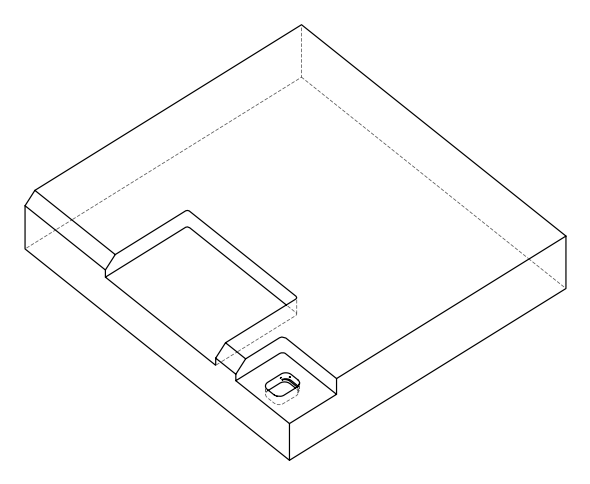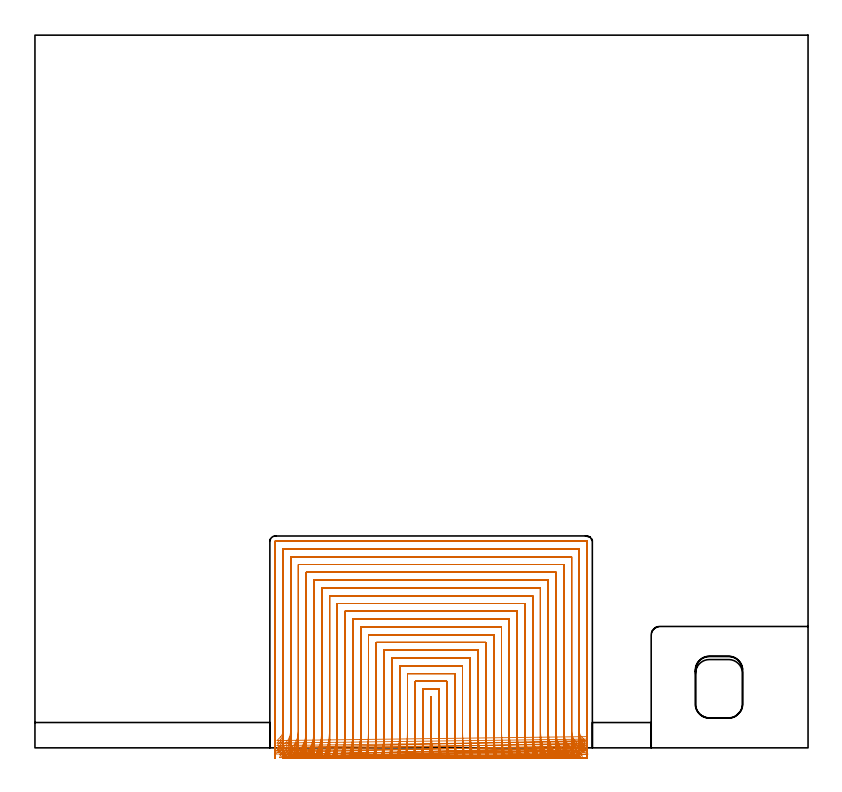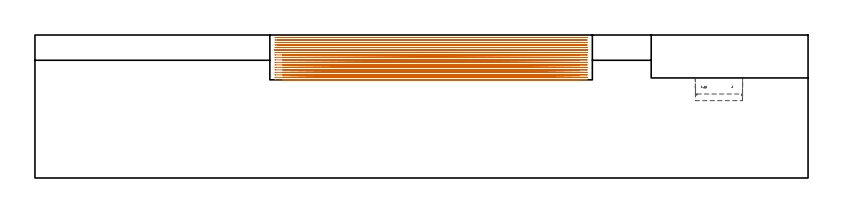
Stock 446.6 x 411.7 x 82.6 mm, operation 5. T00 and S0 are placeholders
(PLAN: 5 operations, 3 tool changes, 365.9 min)
(1 AREA_MILL | FG_CHAMFER_SURFACE | UGT0205_001 | 6.71 min | 15222 mm3)
(2 AREA_MILL_1 | FG_CHAMFER_SURFACE_1 | UGT0205_001 | 1.83 min | 5147 mm3)
(3 MILL_CORNER_NOTCH_RECTANGULAR | CORNER_NOTCH_RECTANGULAR | NXT0201_009 | Follow Part, ap 2, ae 75% | 35.04 min | 156632 mm3)
(4 MILL_RECTANGULAR_POCKET | POCKET_RECTANGULAR_STRAIGHT | UGT0201_010 | Follow Part, ap 4, ae 75% | 0.92 min | 11766 mm3)
(5 MILL_SLOT | SLOT_PARTIAL_RECTANGULAR | NXT0201_008 | Follow Part, ap 1.5, ae 75% | 321.44 min | 588919 mm3)
(TOOL UGT0205_001 | Chamfer Mill 20 x 3 x 45 deg. | D20 FL50 Z2)
(TOOL NXT0201_009 | ENDMILL 8mm [2P460-0800-NA 1630] | D8 FL26 Z6)
(TOOL UGT0201_010 | End Mill 16 mm | D16 FL22 Z2)
(TOOL NXT0201_008 | ENDMILL 6mm [2P460-0600-NA 1630] | D6 FL26 Z6)
(OP 5 MILL_SLOT)
G17 G21 G94 G90
T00 M6
G54
G17 G0 G90 X230.286 Y-5.971 S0 M3
G43 Z92.6 H1
Z81.161
G94 G1 X229.87 Y-3. F250.
G2 X229. Y9.485 R90. F500.
G1 Y29.4
X228.7
Y9.486
G2 X227.83 Y-3. R90.
G1 X227.414 Y-5.971 F250.
X234.855 Y-5.968
X234.416 Y-3.
G2 X233.5 Y9.485 R85.5 F500.
G1 Y33.9
X224.2
Y9.486
G2 X223.283 Y-3. R85.5
G1 X222.845 Y-5.968 F250.
X239.43 Y-5.964
X238.968 Y-3.
G2 X238. Y9.485 R81. F500.
G1 Y38.4
X219.7
Y9.486
G2 X218.732 Y-3. R81.
G1 X218.27 Y-5.964 F250.
X244.015 Y-5.96
X243.526 Y-3.
G2 X242.5 Y9.485 R76.5 F500.
G1 Y42.9
X215.2
Y9.486
G2 X214.174 Y-3. R76.5
G1 X213.685 Y-5.96 F250.
X248.611 Y-5.955
X248.091 Y-3.
G2 X247. Y9.485 R72. F500.
G1 Y47.4
X210.7
Y9.486
G2 X209.609 Y-3. R72.
G1 X209.089 Y-5.955 F250.
X253.22 Y-5.948
X252.665 Y-3.
G2 X251.5 Y9.485 R67.5 F500.
G1 Y51.9
X206.2
Y9.486
G2 X205.035 Y-3. R67.5
G1 X204.48 Y-5.948 F250.
X257.844 Y-5.941
X257.249 Y-3.
G2 X256. Y9.485 R63. F500.
G1 Y56.4
X201.7
Y9.486
G2 X200.45 Y-3. R63.
G1 X199.856 Y-5.94 F250.
X262.488 Y-5.931
X261.848 Y-3.
G2 X260.5 Y9.485 R58.5 F500.
G1 Y60.9
X197.2
Y9.486
G2 X195.852 Y-3. R58.5
G1 X195.212 Y-5.931 F250.
X267.157 Y-5.919
X266.463 Y-3.
G2 X265. Y9.485 R54. F500.
G1 Y65.4
X192.7
Y9.486
G2 X191.237 Y-3. R54.
G1 X190.543 Y-5.919 F250.
X271.857 Y-5.903
X271.1 Y-3.
G2 X269.5 Y9.485 R49.5 F500.
G1 Y69.9
X188.2
Y9.486
G2 X186.599 Y-3. R49.5
G1 X185.843 Y-5.903 F250.
X276.599 Y-5.882
X275.767 Y-3.
G2 X274. Y9.485 R45. F500.
G1 Y74.4
X183.7
Y9.486
G2 X181.933 Y-3. R45.
G1 X181.101 Y-5.882 F250.
X281.397 Y-5.854
X280.472 Y-3.
G2 X278.5 Y9.485 R40.5 F500.
G1 Y78.9
X179.2
Y9.486
G2 X177.227 Y-3. R40.5
G1 X176.303 Y-5.854 F250.
X286.275 Y-5.814
X285.234 Y-3.
G2 X283. Y9.485 R36. F500.
G1 Y83.4
X174.7
Y9.486
G2 X172.466 Y-3. R36.
G1 X171.425 Y-5.814 F250.
X291.269 Y-5.754
X290.08 Y-3.
G2 X287.5 Y9.485 R31.5 F500.
G1 Y87.9
X170.2
Y9.486
G2 X167.62 Y-3. R31.5
G1 X166.431 Y-5.754 F250.
X296.447 Y-5.66
X295.06 Y-3.
G2 X292. Y9.485 R27. F500.
G1 Y92.4
X165.7
Y9.486
G2 X162.64 Y-3. R27.
G1 X161.252 Y-5.66 F250.
X301.946 Y-5.496
X300.282 Y-3.
G2 X296.5 Y9.485 R22.5 F500.
G1 Y96.9
X161.2
Y9.486
G2 X157.418 Y-3. R22.5
G1 X155.753 Y-5.496 F250.
X308.114 Y-5.161
X306.034 Y-3.
G2 X301. Y9.485 R18. F500.
G1 Y101.4
X156.7
Y9.486
G2 X151.666 Y-3. R18.
G1 X149.585 Y-5.161 F250.
X315.962 Y-4.007
X313.248 Y-2.728
G2 X305.5 Y9.485 R13.5 F500.
G1 Y105.9
X152.2
Y9.486
G2 X144.451 Y-2.728 R13.5
G1 X141.737 Y-4.006 F250.
X317.687 Y0.089 F500.
X315. Y1.423 F250.
G2 X310. Y9.485 R9. F500.
G1 Y110.4
X147.7
Y9.486
G2 X142.7 Y1.423 R9.
G1 X140.012 Y0.09 F250.
X317.871 Y4.196 F500.
X315.777 Y6.344 F250.
G2 X314.5 Y9.485 R4.5 F500.
G1 Y114.9
X143.2
Y9.486
G2 X141.929 Y6.352 R4.5
G1 X139.84 Y4.199 F250.
X319. Y6.485 F500.
Y9.485 F250.
Y119.2 F500.
G3 X318.8 Y119.4 R0.2
G1 X138.9
G3 X138.7 Y119.2 R0.2
G1 Y9.486
Y6.486 F250.
G0 Z92.6
X230.048 Y-5.977
Z79.722
G1 X229.68 Y-3.
G2 X229. Y8.045 R90. F500.
G1 Y29.4
X228.7
Y8.046
G2 X228.02 Y-3. R90.
G1 X227.651 Y-5.977 F250.
X234.604 Y-5.975
X234.216 Y-3.
G2 X233.5 Y8.045 R85.5 F500.
G1 Y33.9
X224.2
Y8.046
G2 X223.483 Y-3. R85.5
G1 X223.096 Y-5.975 F250.
X239.166 Y-5.972
X238.757 Y-3.
G2 X238. Y8.045 R81. F500.
G1 Y38.4
X219.7
Y8.046
G2 X218.943 Y-3. R81.
G1 X218.534 Y-5.972 F250.
X243.735 Y-5.969
X243.301 Y-3.
G2 X242.5 Y8.045 R76.5 F500.
G1 Y42.9
X215.2
Y8.046
G2 X214.398 Y-3. R76.5
G1 X213.965 Y-5.969 F250.
X248.312 Y-5.964
X247.852 Y-3.
G2 X247. Y8.045 R72. F500.
G1 Y47.4
X210.7
Y8.046
G2 X209.848 Y-3. R72.
G1 X209.387 Y-5.964 F250.
X252.901 Y-5.96
X252.41 Y-3.
G2 X251.5 Y8.045 R67.5 F500.
G1 Y51.9
X206.2
Y8.046
G2 X205.29 Y-3. R67.5
G1 X204.799 Y-5.96 F250.
X257.502 Y-5.954
X256.976 Y-3.
G2 X256. Y8.045 R63. F500.
G1 Y56.4
X201.7
Y8.046
G2 X200.724 Y-3. R63.
G1 X200.198 Y-5.954 F250.
X262.118 Y-5.946
X261.552 Y-3.
G2 X260.5 Y8.045 R58.5 F500.
G1 Y60.9
X197.2
Y8.046
G2 X196.148 Y-3. R58.5
G1 X195.581 Y-5.946 F250.
X266.755 Y-5.937
X266.142 Y-3.
G2 X265. Y8.045 R54. F500.
G1 Y65.4
X192.7
Y8.046
G2 X191.558 Y-3. R54.
G1 X190.944 Y-5.937 F250.
X271.417 Y-5.924
X270.748 Y-3.
G2 X269.5 Y8.045 R49.5 F500.
G1 Y69.9
X188.2
Y8.046
G2 X186.952 Y-3. R49.5
G1 X186.282 Y-5.924 F250.
X276.113 Y-5.908
X275.376 Y-3.
G2 X274. Y8.045 R45. F500.
G1 Y74.4
X183.7
Y8.046
G2 X182.323 Y-3. R45.
G1 X181.587 Y-5.908 F250.
X280.853 Y-5.886
X280.035 Y-3.
G2 X278.5 Y8.045 R40.5 F500.
G1 Y78.9
X179.2
Y8.046
G2 X177.665 Y-3. R40.5
G1 X176.846 Y-5.886 F250.
X285.656 Y-5.855
X284.736 Y-3.
G2 X283. Y8.045 R36. F500.
G1 Y83.4
X174.7
Y8.046
G2 X172.963 Y-3. R36.
G1 X172.043 Y-5.855 F250.
X290.552 Y-5.81
X289.5 Y-3.
G2 X287.5 Y8.045 R31.5 F500.
G1 Y87.9
X170.2
Y8.046
G2 X168.2 Y-3. R31.5
G1 X167.148 Y-5.81 F250.
X295.59 Y-5.738
X294.362 Y-3.
G2 X292. Y8.045 R27. F500.
G1 Y92.4
X165.7
Y8.046
G2 X163.337 Y-3. R27.
G1 X162.11 Y-5.737 F250.
X300.87 Y-5.614
X299.397 Y-3.
G2 X296.5 Y8.045 R22.5 F500.
G1 Y96.9
X161.2
Y8.046
G2 X158.302 Y-3. R22.5
G1 X156.829 Y-5.614 F250.
X306.628 Y-5.369
X304.787 Y-3.
G2 X301. Y8.045 R18. F500.
G1 Y101.4
X156.7
Y8.046
G2 X152.912 Y-3. R18.
G1 X151.071 Y-5.369 F250.
X313.691 Y-4.725
X311.237 Y-3.
G2 X305.5 Y8.045 R13.5 F500.
G1 Y105.9
X152.2
Y8.046
G2 X146.461 Y-3. R13.5
G1 X144.006 Y-4.725 F250.
X317.687 Y-1.351 F500.
X315. Y-0.018 F250.
G2 X310. Y8.045 R9. F500.
G1 Y110.4
X147.7
Y8.046
G2 X142.7 Y-0.016 R9.
G1 X140.012 Y-1.35 F250.
X317.871 Y2.756 F500.
X315.777 Y4.904 F250.
G2 X314.5 Y8.045 R4.5 F500.
G1 Y114.9
X143.2
Y8.046
G2 X141.929 Y4.912 R4.5
G1 X139.84 Y2.759 F250.
X319. Y5.045 F500.
Y8.045 F250.
Y119.2 F500.
G3 X318.8 Y119.4 R0.2
G1 X138.9
G3 X138.7 Y119.2 R0.2
G1 Y8.046
Y5.046 F250.
G0 Z92.6
X229.834 Y-5.983
Z78.283
G1 X229.514 Y-3.
G2 X229. Y6.607 R90. F500.
G1 Y29.4
X228.7
Y6.606
G2 X228.186 Y-3. R90.
G1 X227.866 Y-5.983 F250.
X234.379 Y-5.981
X234.041 Y-3.
G2 X233.5 Y6.607 R85.5 F500.
G1 Y33.9
X224.2
Y6.606
G2 X223.659 Y-3. R85.5
G1 X223.322 Y-5.981 F250.
X238.928 Y-5.979
X238.572 Y-3.
G2 X238. Y6.607 R81. F500.
G1 Y38.4
X219.7
Y6.606
G2 X219.128 Y-3. R81.
G1 X218.773 Y-5.979 F250.
X243.482 Y-5.976
X243.106 Y-3.
G2 X242.5 Y6.607 R76.5 F500.
G1 Y42.9
X215.2
Y6.606
G2 X214.594 Y-3. R76.5
G1 X214.218 Y-5.976 F250.
X248.044 Y-5.973
X247.644 Y-3.
G2 X247. Y6.607 R72. F500.
G1 Y47.4
X210.7
Y6.606
G2 X210.056 Y-3. R72.
G1 X209.656 Y-5.973 F250.
X252.614 Y-5.969
X252.187 Y-3.
G2 X251.5 Y6.607 R67.5 F500.
G1 Y51.9
X206.2
Y6.606
G2 X205.513 Y-3. R67.5
G1 X205.086 Y-5.969 F250.
X257.194 Y-5.965
X256.737 Y-3.
G2 X256. Y6.607 R63. F500.
G1 Y56.4
X201.7
Y6.606
G2 X200.963 Y-3. R63.
G1 X200.506 Y-5.965 F250.
X261.787 Y-5.959
X261.294 Y-3.
G2 X260.5 Y6.607 R58.5 F500.
G1 Y60.9
X197.2
Y6.606
G2 X196.406 Y-3. R58.5
G1 X195.913 Y-5.959 F250.
X266.395 Y-5.952
X265.861 Y-3.
G2 X265. Y6.607 R54. F500.
G1 Y65.4
X192.7
Y6.606
G2 X191.839 Y-3. R54.
G1 X191.305 Y-5.952 F250.
X271.023 Y-5.943
X270.441 Y-3.
G2 X269.5 Y6.607 R49.5 F500.
G1 Y69.9
X188.2
Y6.606
G2 X187.259 Y-3. R49.5
G1 X186.677 Y-5.943 F250.
X275.678 Y-5.931
X275.037 Y-3.
G2 X274. Y6.607 R45. F500.
G1 Y74.4
X183.7
Y6.606
G2 X182.663 Y-3. R45.
G1 X182.022 Y-5.931 F250.
X280.368 Y-5.914
X279.656 Y-3.
G2 X278.5 Y6.607 R40.5 F500.
G1 Y78.9
X179.2
Y6.606
G2 X178.044 Y-3. R40.5
G1 X177.333 Y-5.914 F250.
X285.106 Y-5.891
X284.306 Y-3.
G2 X283. Y6.607 R36. F500.
G1 Y83.4
X174.7
Y6.606
G2 X173.395 Y-3. R36.
G1 X172.594 Y-5.891 F250.
X289.916 Y-5.857
X289.001 Y-3.
G2 X287.5 Y6.607 R31.5 F500.
G1 Y87.9
X170.2
Y6.606
G2 X168.7 Y-3. R31.5
G1 X167.785 Y-5.857 F250.
X294.834 Y-5.804
X293.767 Y-3.
G2 X292. Y6.607 R27. F500.
G1 Y92.4
X165.7
Y6.606
G2 X163.933 Y-3. R27.
G1 X162.866 Y-5.804 F250.
X299.935 Y-5.713
X298.654 Y-3.
G2 X296.5 Y6.607 R22.5 F500.
G1 Y96.9
X161.2
Y6.606
G2 X159.046 Y-3. R22.5
G1 X157.765 Y-5.713 F250.
X305.379 Y-5.537
X303.778 Y-3.
G2 X301. Y6.607 R18. F500.
G1 Y101.4
X156.7
Y6.606
G2 X153.922 Y-3. R18.
G1 X152.321 Y-5.537 F250.
X311.65 Y-5.108
X309.516 Y-3.
G2 X305.5 Y6.607 R13.5 F500.
G1 Y105.9
X152.2
Y6.606
G2 X148.185 Y-3. R13.5
G1 X146.051 Y-5.108 F250.
X317.339 Y-2.733 F500.
X314.703 Y-1.301 F250.
G2 X310. Y6.607 R9. F500.
G1 Y110.4
X147.7
Y6.606
G2 X142.997 Y-1.302 R9.
G1 X140.361 Y-2.734 F250.
X317.872 Y1.318 F500.
X315.778 Y3.466 F250.
G2 X314.5 Y6.607 R4.5 F500.
G1 Y114.9
X143.2
Y6.606
G2 X141.929 Y3.472 R4.5
G1 X139.84 Y1.319 F250.
X319. Y3.607 F500.
Y6.607 F250.
Y119.2 F500.
G3 X318.8 Y119.4 R0.2
G1 X138.9
G3 X138.7 Y119.2 R0.2
G1 Y6.606
Y3.606 F250.
G0 Z92.6
X229.642 Y-5.988
Z76.844
G1 X229.37 Y-3.
G2 X229. Y5.157 R90. F500.
G1 Y29.4
X228.7
Y5.161
G2 X228.329 Y-3. R90.
G1 X228.057 Y-5.988 F250.
X234.176 Y-5.986
X233.89 Y-3.
G2 X233.5 Y5.157 R85.5 F500.
G1 Y33.9
X224.2
Y5.161
G2 X223.81 Y-3. R85.5
G1 X223.523 Y-5.986 F250.
X238.714 Y-5.985
X238.412 Y-3.
G2 X238. Y5.157 R81. F500.
G1 Y38.4
X219.7
Y5.161
G2 X219.288 Y-3. R81.
G1 X218.986 Y-5.985 F250.
X243.256 Y-5.983
X242.936 Y-3.
G2 X242.5 Y5.157 R76.5 F500.
G1 Y42.9
X215.2
Y5.161
G2 X214.763 Y-3. R76.5
G1 X214.443 Y-5.983 F250.
X247.803 Y-5.981
X247.464 Y-3.
G2 X247. Y5.157 R72. F500.
G1 Y47.4
X210.7
Y5.161
G2 X210.236 Y-3. R72.
G1 X209.896 Y-5.981 F250.
X252.357 Y-5.978
X251.995 Y-3.
G2 X251.5 Y5.157 R67.5 F500.
G1 Y51.9
X206.2
Y5.161
G2 X205.705 Y-3. R67.5
G1 X205.342 Y-5.978 F250.
X256.919 Y-5.975
X256.53 Y-3.
G2 X256. Y5.157 R63. F500.
G1 Y56.4
X201.7
Y5.161
G2 X201.169 Y-3. R63.
G1 X200.781 Y-5.975 F250.
X261.49 Y-5.971
X261.071 Y-3.
G2 X260.5 Y5.157 R58.5 F500.
G1 Y60.9
X197.2
Y5.161
G2 X196.628 Y-3. R58.5
G1 X196.21 Y-5.971 F250.
X266.073 Y-5.966
X265.62 Y-3.
G2 X265. Y5.157 R54. F500.
G1 Y65.4
X192.7
Y5.161
G2 X192.08 Y-3. R54.
G1 X191.626 Y-5.966 F250.
X270.671 Y-5.959
X270.177 Y-3.
G2 X269.5 Y5.157 R49.5 F500.
G1 Y69.9
X188.2
Y5.161
G2 X187.523 Y-3. R49.5
G1 X187.028 Y-5.959 F250.
X275.289 Y-5.95
X274.745 Y-3.
G2 X274. Y5.157 R45. F500.
G1 Y74.4
X183.7
Y5.161
G2 X182.954 Y-3. R45.
G1 X182.41 Y-5.95 F250.
X279.934 Y-5.939
X279.33 Y-3.
G2 X278.5 Y5.157 R40.5 F500.
G1 Y78.9
X179.2
Y5.161
G2 X178.369 Y-3. R40.5
G1 X177.765 Y-5.938 F250.
X284.616 Y-5.922
X283.936 Y-3.
G2 X283. Y5.157 R36. F500.
G1 Y83.4
X174.7
Y5.161
G2 X173.763 Y-3. R36.
G1 X173.083 Y-5.922 F250.
X289.351 Y-5.898
X288.574 Y-3.
G2 X287.5 Y5.157 R31.5 F500.
G1 Y87.9
X170.2
Y5.161
G2 X169.125 Y-3. R31.5
G1 X168.347 Y-5.898 F250.
X294.168 Y-5.86
X293.262 Y-3.
G2 X292. Y5.157 R27. F500.
G1 Y92.4
X165.7
Y5.161
G2 X164.437 Y-3. R27.
G1 X163.53 Y-5.86 F250.
X299.118 Y-5.796
X298.031 Y-3.
G2 X296.5 Y5.157 R22.5 F500.
G1 Y96.9
X161.2
Y5.161
G2 X159.668 Y-3. R22.5
G1 X158.58 Y-5.796 F250.
X304.314 Y-5.674
X302.954 Y-3.
G2 X301. Y5.157 R18. F500.
G1 Y101.4
X156.7
Y5.161
G2 X154.744 Y-3. R18.
G1 X153.384 Y-5.674 F250.
X310.056 Y-5.39
X308.243 Y-3.
G2 X305.5 Y5.157 R13.5 F500.
G1 Y105.9
X152.2
Y5.161
G2 X149.454 Y-3. R13.5
G1 X147.641 Y-5.39 F250.
X316.466 Y-3.985
X313.977 Y-2.311
G2 X310. Y5.157 R9. F500.
G1 Y110.4
X147.7
Y5.161
G2 X143.713 Y-2.314 R9.
G1 X141.221 Y-3.985 F250.
X317.898 Y-0.138 F500.
X315.793 Y2. F250.
G2 X314.5 Y5.157 R4.5 F500.
G1 Y114.9
X143.2
Y5.161
G2 X141.921 Y2.018 R4.5
G1 X139.826 Y-0.129 F250.
X319. Y2.157 F500.
Y5.157 F250.
Y119.2 F500.
G3 X318.8 Y119.4 R0.2
G1 X138.9
G3 X138.7 Y119.2 R0.2
G1 Y5.161
Y2.161 F250.
G0 Z92.6
X229.461 Y-5.992
Z75.405
G1 X229.241 Y-3.
G2 X229. Y3.583 R90. F500.
G1 Y29.4
X228.7
Y3.581
G2 X228.459 Y-3. R90.
G1 X228.24 Y-5.992 F250.
X233.985 Y-5.991
X233.754 Y-3.
G2 X233.5 Y3.583 R85.5 F500.
G1 Y33.9
X224.2
Y3.581
G2 X223.946 Y-3. R85.5
G1 X223.715 Y-5.991 F250.
X238.512 Y-5.99
X238.268 Y-3.
G2 X238. Y3.583 R81. F500.
G1 Y38.4
X219.7
Y3.581
G2 X219.432 Y-3. R81.
G1 X219.189 Y-5.99 F250.
X243.042 Y-5.989
X242.784 Y-3.
G2 X242.5 Y3.583 R76.5 F500.
G1 Y42.9
X215.2
Y3.581
G2 X214.916 Y-3. R76.5
G1 X214.658 Y-5.989 F250.
X247.576 Y-5.987
X247.302 Y-3.
G2 X247. Y3.583 R72. F500.
G1 Y47.4
X210.7
Y3.581
G2 X210.399 Y-3. R72.
G1 X210.124 Y-5.987 F250.
X252.114 Y-5.986
X251.822 Y-3.
G2 X251.5 Y3.583 R67.5 F500.
G1 Y51.9
X206.2
Y3.581
G2 X205.878 Y-3. R67.5
G1 X205.586 Y-5.986 F250.
X256.658 Y-5.984
X256.345 Y-3.
G2 X256. Y3.583 R63. F500.
G1 Y56.4
X201.7
Y3.581
G2 X201.355 Y-3. R63.
G1 X201.042 Y-5.984 F250.
X261.209 Y-5.981
X260.872 Y-3.
G2 X260.5 Y3.583 R58.5 F500.
G1 Y60.9
X197.2
Y3.581
G2 X196.829 Y-3. R58.5
G1 X196.491 Y-5.981 F250.
X265.768 Y-5.978
X265.403 Y-3.
G2 X265. Y3.583 R54. F500.
G1 Y65.4
X192.7
Y3.581
G2 X192.298 Y-3. R54.
G1 X191.932 Y-5.978 F250.
X270.339 Y-5.973
X269.94 Y-3.
G2 X269.5 Y3.583 R49.5 F500.
G1 Y69.9
X188.2
Y3.581
G2 X187.761 Y-3. R49.5
G1 X187.362 Y-5.973 F250.
X274.923 Y-5.968
X274.484 Y-3.
G2 X274. Y3.583 R45. F500.
G1 Y74.4
X183.7
Y3.581
G2 X183.216 Y-3. R45.
G1 X182.778 Y-5.968 F250.
X279.526 Y-5.96
X279.039 Y-3.
G2 X278.5 Y3.583 R40.5 F500.
G1 Y78.9
X179.2
Y3.581
G2 X178.662 Y-3. R40.5
G1 X178.174 Y-5.96 F250.
X284.156 Y-5.949
X283.607 Y-3.
G2 X283. Y3.583 R36. F500.
G1 Y83.4
X174.7
Y3.581
G2 X174.093 Y-3. R36.
G1 X173.545 Y-5.949 F250.
X288.823 Y-5.934
X288.196 Y-3.
G2 X287.5 Y3.583 R31.5 F500.
G1 Y87.9
X170.2
Y3.581
G2 X169.505 Y-3. R31.5
G1 X168.878 Y-5.934 F250.
X293.546 Y-5.909
X292.815 Y-3.
G2 X292. Y3.583 R27. F500.
G1 Y92.4
X165.7
Y3.581
G2 X164.886 Y-3. R27.
G1 X164.155 Y-5.91 F250.
X298.362 Y-5.869
X297.485 Y-3.
G2 X296.5 Y3.583 R22.5 F500.
G1 Y96.9
X161.2
Y3.581
G2 X160.216 Y-3. R22.5
G1 X159.339 Y-5.869 F250.
X303.344 Y-5.792
X302.247 Y-3.
G2 X301. Y3.583 R18. F500.
G1 Y101.4
X156.7
Y3.581
G2 X155.454 Y-3. R18.
G1 X154.357 Y-5.792 F250.
X308.677 Y-5.619
X307.214 Y-3.
G2 X305.5 Y3.583 R13.5 F500.
G1 Y105.9
X152.2
Y3.581
G2 X150.488 Y-3. R13.5
G1 X149.025 Y-5.619 F250.
X315.057 Y-5.046
X312.863 Y-3.
G2 X310. Y3.583 R9. F500.
G1 Y110.4
X147.7
Y3.581
G2 X144.84 Y-3. R9.
G1 X142.646 Y-5.047 F250.
X318.695 Y-1.817 F500.
X316.297 Y-0.015 F250.
G2 X314.5 Y3.583 R4.5 F500.
G1 Y114.9
X143.2
Y3.581
G2 X141.403 Y-0.017 R4.5
G1 X139.005 Y-1.819 F250.
X319. Y0.583 F500.
Y3.583 F250.
Y119.2 F500.
G3 X318.8 Y119.4 R0.2
G1 X138.9
G3 X138.7 Y119.2 R0.2
G1 Y3.581
Y0.581 F250.
G0 Z92.6
X229.288 Y-5.996
Z73.967
G1 X229.128 Y-3.
G2 X229. Y1.801 R90. F500.
G1 Y29.4
X228.7
Y1.795
G2 X228.572 Y-3. R90.
G1 X228.412 Y-5.996 F250.
X233.803 Y-5.995
X233.635 Y-3.
G2 X233.5 Y1.801 R85.5 F500.
G1 Y33.9
X224.2
Y1.795
G2 X224.065 Y-3. R85.5
G1 X223.897 Y-5.995 F250.
X238.32
X238.142 Y-3.
G2 X238. Y1.801 R81. F500.
G1 Y38.4
X219.7
Y1.795
G2 X219.558 Y-3. R81.
G1 X219.38 Y-5.995 F250.
X242.839 Y-5.994
X242.651 Y-3.
G2 X242.5 Y1.801 R76.5 F500.
G1 Y42.9
X215.2
Y1.795
G2 X215.05 Y-3. R76.5
G1 X214.862 Y-5.994 F250.
X247.36 Y-5.993
X247.16 Y-3.
G2 X247. Y1.801 R72. F500.
G1 Y47.4
X210.7
Y1.795
G2 X210.54 Y-3. R72.
G1 X210.34 Y-5.993 F250.
X251.884 Y-5.992
X251.671 Y-3.
G2 X251.5 Y1.801 R67.5 F500.
G1 Y51.9
X206.2
Y1.795
G2 X206.029 Y-3. R67.5
G1 X205.816 Y-5.992 F250.
X256.412 Y-5.991
X256.183 Y-3.
G2 X256. Y1.801 R63. F500.
G1 Y56.4
X201.7
Y1.795
G2 X201.517 Y-3. R63.
G1 X201.289 Y-5.991 F250.
X260.944 Y-5.99
X260.697 Y-3.
G2 X260.5 Y1.801 R58.5 F500.
G1 Y60.9
X197.2
Y1.795
G2 X197.003 Y-3. R58.5
G1 X196.757 Y-5.99 F250.
X265.481 Y-5.988
X265.214 Y-3.
G2 X265. Y1.801 R54. F500.
G1 Y65.4
X192.7
Y1.795
G2 X192.487 Y-3. R54.
G1 X192.22 Y-5.988 F250.
X270.024 Y-5.986
X269.733 Y-3.
G2 X269.5 Y1.801 R49.5 F500.
G1 Y69.9
X188.2
Y1.795
G2 X187.967 Y-3. R49.5
G1 X187.677 Y-5.986 F250.
X274.577 Y-5.983
X274.257 Y-3.
G2 X274. Y1.801 R45. F500.
G1 Y74.4
X183.7
Y1.795
G2 X183.444 Y-3. R45.
G1 X183.124 Y-5.983 F250.
X279.141 Y-5.979
X278.786 Y-3.
G2 X278.5 Y1.801 R40.5 F500.
G1 Y78.9
X179.2
Y1.795
G2 X178.915 Y-3. R40.5
G1 X178.56 Y-5.979 F250.
X283.722 Y-5.973
X283.322 Y-3.
G2 X283. Y1.801 R36. F500.
G1 Y83.4
X174.7
Y1.795
G2 X174.379 Y-3. R36.
G1 X173.98 Y-5.973 F250.
X288.325 Y-5.965
X287.868 Y-3.
G2 X287.5 Y1.801 R31.5 F500.
G1 Y87.9
X170.2
Y1.795
G2 X169.833 Y-3. R31.5
G1 X169.376 Y-5.965 F250.
X292.964 Y-5.952
X292.43 Y-3.
G2 X292. Y1.801 R27. F500.
G1 Y92.4
X165.7
Y1.795
G2 X165.271 Y-3. R27.
G1 X164.738 Y-5.952 F250.
X297.658 Y-5.931
X297.018 Y-3.
G2 X296.5 Y1.801 R22.5 F500.
G1 Y96.9
X161.2
Y1.795
G2 X160.683 Y-3. R22.5
G1 X160.044 Y-5.931 F250.
X302.452 Y-5.891
X301.652 Y-3.
G2 X301. Y1.801 R18. F500.
G1 Y101.4
X156.7
Y1.795
G2 X156.05 Y-3. R18.
G1 X155.251 Y-5.892 F250.
X307.45 Y-5.804
X306.383 Y-3.
G2 X305.5 Y1.801 R13.5 F500.
G1 Y105.9
X152.2
Y1.795
G2 X151.32 Y-3. R13.5
G1 X150.254 Y-5.804 F250.
X312.988 Y-5.537
X311.388 Y-3.
G2 X310. Y1.801 R9. F500.
G1 Y110.4
X147.7
Y1.795
G2 X146.316 Y-3. R9.
G1 X144.718 Y-5.539 F250.
X319.394 Y-3.593
X316.783 Y-2.115
G2 X314.5 Y1.801 R4.5 F500.
G1 Y114.9
X143.2
Y1.795
G2 X140.919 Y-2.12 R4.5
G1 X138.309 Y-3.599 F250.
X319. Y-1.199 F500.
Y1.801 F250.
Y119.2 F500.
G3 X318.8 Y119.4 R0.2
G1 X138.9
G3 X138.7 Y119.2 R0.2
G1 Y1.795
Y-1.205 F250.
G0 Z92.6
X229.096 Y-5.999
Z72.528
G1 X229.025 Y-3.
G2 X229. Y-0.882 R90. F500.
G1 Y29.4
X228.7
Y-0.872
G2 X228.675 Y-3. R90.
G1 X228.604 Y-5.999 F250.
X233.601
X233.526 Y-3.
G2 X233.5 Y-0.882 R85.5 F500.
G1 Y33.9
X224.2
Y-0.872
G2 X224.174 Y-3. R85.5
G1 X224.099 Y-5.999 F250.
X238.106
X238.028 Y-3.
G2 X238. Y-0.882 R81. F500.
G1 Y38.4
X219.7
Y-0.872
G2 X219.672 Y-3. R81.
G1 X219.593 Y-5.999 F250.
X242.612
X242.529 Y-3.
G2 X242.5 Y-0.882 R76.5 F500.
G1 Y42.9
X215.2
Y-0.872
G2 X215.17 Y-3. R76.5
G1 X215.087 Y-5.999 F250.
X247.119
X247.031 Y-3.
G2 X247. Y-0.882 R72. F500.
G1 Y47.4
X210.7
Y-0.872
G2 X210.669 Y-3. R72.
G1 X210.58 Y-5.999 F250.
X251.627
X251.533 Y-3.
G2 X251.5 Y-0.882 R67.5 F500.
G1 Y51.9
X206.2
Y-0.872
G2 X206.166 Y-3. R67.5
G1 X206.072 Y-5.999 F250.
X256.137 Y-5.998
X256.036 Y-3.
G2 X256. Y-0.882 R63. F500.
G1 Y56.4
X201.7
Y-0.872
G2 X201.664 Y-3. R63.
G1 X201.563 Y-5.998 F250.
X260.647
X260.538 Y-3.
G2 X260.5 Y-0.882 R58.5 F500.
G1 Y60.9
X197.2
Y-0.872
G2 X197.161 Y-3. R58.5
G1 X197.052 Y-5.998 F250.
X265.159
X265.042 Y-3.
G2 X265. Y-0.882 R54. F500.
G1 Y65.4
X192.7
Y-0.872
G2 X192.658 Y-3. R54.
G1 X192.54 Y-5.998 F250.
X269.674 Y-5.997
X269.545 Y-3.
G2 X269.5 Y-0.882 R49.5 F500.
G1 Y69.9
X188.2
Y-0.872
G2 X188.154 Y-3. R49.5
G1 X188.025 Y-5.997 F250.
X274.191
X274.05 Y-3.
G2 X274. Y-0.882 R45. F500.
G1 Y74.4
X183.7
Y-0.872
G2 X183.65 Y-3. R45.
G1 X183.508 Y-5.997 F250.
X278.712 Y-5.996
X278.555 Y-3.
G2 X278.5 Y-0.882 R40.5 F500.
G1 Y78.9
X179.2
Y-0.872
G2 X179.144 Y-3. R40.5
G1 X178.986 Y-5.996 F250.
X283.239 Y-5.995
X283.062 Y-3.
G2 X283. Y-0.882 R36. F500.
G1 Y83.4
X174.7
Y-0.872
G2 X174.637 Y-3. R36.
G1 X174.46 Y-5.995 F250.
X287.773 Y-5.993
X287.571 Y-3.
G2 X287.5 Y-0.882 R31.5 F500.
G1 Y87.9
X170.2
Y-0.872
G2 X170.128 Y-3. R31.5
G1 X169.925 Y-5.993 F250.
X292.319 Y-5.991
X292.083 Y-3.
G2 X292. Y-0.882 R27. F500.
G1 Y92.4
X165.7
Y-0.872
G2 X165.616 Y-3. R27.
G1 X165.38 Y-5.991 F250.
X296.882 Y-5.987
X296.6 Y-3.
G2 X296.5 Y-0.882 R22.5 F500.
G1 Y96.9
X161.2
Y-0.872
G2 X161.099 Y-3. R22.5
G1 X160.815 Y-5.987 F250.
X301.478 Y-5.979
X301.125 Y-3.
G2 X301. Y-0.882 R18. F500.
G1 Y101.4
X156.7
Y-0.872
G2 X156.574 Y-3. R18.
G1 X156.219 Y-5.979 F250.
X306.138 Y-5.963
X305.667 Y-3.
G2 X305.5 Y-0.882 R13.5 F500.
G1 Y105.9
X152.2
Y-0.872
G2 X152.031 Y-3. R13.5
G1 X151.558 Y-5.963 F250.
X310.959 Y-5.916
X310.253 Y-3.
G2 X310. Y-0.882 R9. F500.
G1 Y110.4
X147.7
Y-0.872
G2 X147.445 Y-3. R9.
G1 X146.736 Y-5.915 F250.
X316.442 Y-5.647
X315.03 Y-3.
G2 X314.5 Y-0.882 R4.5 F500.
G1 Y114.9
X143.2
Y-0.872
G2 X142.665 Y-3. R4.5
G1 X141.247 Y-5.643 F250.
X319. Y-3.882
Y-0.882
Y119.2 F500.
G3 X318.8 Y119.4 R0.2
G1 X138.9
G3 X138.7 Y119.2 R0.2
G1 Y-0.872
Y-3.872 F250.
G0 X229.012 Y-6. Z71.089
G1 X229.001 Y-3.
X229. Y-2.659 F500.
Y29.4
X228.7
Y-2.652
X228.699 Y-3.
X228.688 Y-6. F250.
X233.513
X233.501 Y-3.
X233.5 Y-2.659 F500.
Y33.9
X224.2
Y-2.652
X224.199 Y-3.
X224.187 Y-6. F250.
X238.013
X238.001 Y-3.
X238. Y-2.659 F500.
Y38.4
X219.7
Y-2.652
X219.699 Y-3.
X219.686 Y-6. F250.
X242.514
X242.501 Y-3.
X242.5 Y-2.659 F500.
Y42.9
X215.2
Y-2.652
X215.199 Y-3.
X215.186 Y-6. F250.
X247.015
X247.001 Y-3.
X247. Y-2.659 F500.
Y47.4
X210.7
Y-2.652
X210.699 Y-3.
X210.685 Y-6. F250.
X251.516
X251.501 Y-3.
X251.5 Y-2.659 F500.
Y51.9
X206.2
Y-2.652
X206.199 Y-3.
X206.184 Y-6. F250.
X256.017
X256.001 Y-3.
X256. Y-2.659 F500.
Y56.4
X201.7
Y-2.652
X201.699 Y-3.
X201.682 Y-6. F250.
X260.518
X260.501 Y-3.
X260.5 Y-2.659 F500.
Y60.9
X197.2
Y-2.652
G2 X197.199 Y-3. R58.5
G1 X197.181 Y-6. F250.
X265.02
X265.001 Y-3.
G2 X265. Y-2.659 R54. F500.
G1 Y65.4
X192.7
Y-2.652
G2 X192.699 Y-3. R54.
G1 X192.68 Y-6. F250.
X269.522
X269.501 Y-3.
G2 X269.5 Y-2.659 R49.5 F500.
G1 Y69.9
X188.2
Y-2.652
G2 X188.199 Y-3. R49.5
G1 X188.178 Y-6. F250.
X274.024
X274.001 Y-3.
G2 X274. Y-2.659 R45. F500.
G1 Y74.4
X183.7
Y-2.652
G2 X183.699 Y-3. R45.
G1 X183.675 Y-6. F250.
X278.527
X278.501 Y-3.
G2 X278.5 Y-2.659 R40.5 F500.
G1 Y78.9
X179.2
Y-2.652
G2 X179.199 Y-3. R40.5
G1 X179.173 Y-6. F250.
X283.03
X283.002 Y-3.
G2 X283. Y-2.659 R36. F500.
G1 Y83.4
X174.7
Y-2.652
G2 X174.698 Y-3. R36.
G1 X174.669 Y-6. F250.
X287.534
X287.502 Y-3.
G2 X287.5 Y-2.659 R31.5 F500.
G1 Y87.9
X170.2
Y-2.652
G2 X170.198 Y-3. R31.5
G1 X170.165 Y-6. F250.
X292.04
X292.002 Y-3.
G2 X292. Y-2.659 R27. F500.
G1 Y92.4
X165.7
Y-2.652
G2 X165.698 Y-3. R27.
G1 X165.659 Y-6. F250.
X296.548
X296.503 Y-3.
G2 X296.5 Y-2.659 R22.5 F500.
G1 Y96.9
X161.2
Y-2.652
G2 X161.197 Y-3. R22.5
G1 X161.151 Y-6. F250.
X301.06 Y-5.999
X301.003 Y-3.
G2 X301. Y-2.659 R18. F500.
G1 Y101.4
X156.7
Y-2.652
G2 X156.697 Y-3. R18.
G1 X156.639 Y-5.999 F250.
X305.58
X305.504 Y-3.
G2 X305.5 Y-2.659 R13.5 F500.
G1 Y105.9
X152.2
Y-2.652
G2 X152.196 Y-3. R13.5
G1 X152.118 Y-5.999 F250.
X310.12 Y-5.998
X310.006 Y-3.
G2 X310. Y-2.659 R9. F500.
G1 Y110.4
X147.7
Y-2.652
G2 X147.693 Y-3. R9.
G1 X147.577 Y-5.998 F250.
X314.74 Y-5.991
X314.513 Y-3.
G2 X314.5 Y-2.659 R4.5 F500.
G1 Y114.9
X143.2
Y-2.652
G2 X143.187 Y-3. R4.5
G1 X142.955 Y-5.991 F250.
X319. Y-5.659
Y-2.659
Y119.2 F500.
G3 X318.8 Y119.4 R0.2
G1 X138.9
G3 X138.7 Y119.2 R0.2
G1 Y-2.652
Y-5.652 F250.
G0 X229. Y-6. Z69.65
G1 Y-3.
Y29.4 F500.
X228.7
Y-3.
Y-6. F250.
X233.5
Y-3.
Y33.9 F500.
X224.2
Y-3.
Y-6. F250.
X238.
Y-3.
Y38.4 F500.
X219.7
Y-3.
Y-6. F250.
X242.5
Y-3.
Y42.9 F500.
X215.2
Y-3.
Y-6. F250.
X247.
Y-3.
Y47.4 F500.
X210.7
Y-3.
Y-6. F250.
X251.5
Y-3.
Y51.9 F500.
X206.2
Y-3.
Y-6. F250.
X256.
Y-3.
Y56.4 F500.
X201.7
Y-3.
Y-6. F250.
X260.5
Y-3.
Y60.9 F500.
X197.2
Y-3.
Y-6. F250.
X265.
Y-3.
Y65.4 F500.
X192.7
Y-3.
Y-6. F250.
X269.5
Y-3.
Y69.9 F500.
X188.2
Y-3.
Y-6. F250.
X274.
Y-3.
Y74.4 F500.
X183.7
Y-3.
Y-6. F250.
X278.5
Y-3.
Y78.9 F500.
X179.2
Y-3.
Y-6. F250.
X283.
Y-3.
Y83.4 F500.
X174.7
Y-3.
Y-6. F250.
X287.5
Y-3.
Y87.9 F500.
X170.2
Y-3.
Y-6. F250.
X292.
Y-3.
Y92.4 F500.
X165.7
Y-3.
Y-6. F250.
X296.5
Y-3.
Y96.9 F500.
X161.2
Y-3.
Y-6. F250.
X301.
Y-3.
Y101.4 F500.
X156.7
Y-3.
Y-6. F250.
X305.5
Y-3.
Y105.9 F500.
X152.2
Y-3.
Y-6. F250.
X310.
Y-3.
Y110.4 F500.
X147.7
Y-3.
Y-6. F250.
X314.5
Y-3.
Y114.9 F500.
X143.2
Y-3.
Y-6. F250.
X319.
Y-3.
Y119.2 F500.
G3 X318.8 Y119.4 R0.2
G1 X138.9
G3 X138.7 Y119.2 R0.2
G1 Y-3.
Y-6. F250.
G0 X229. Z68.211
G1 Y-3.
Y29.4 F500.
X228.7
Y-3.
Y-6. F250.
X233.5
Y-3.
Y33.9 F500.
X224.2
Y-3.
Y-6. F250.
X238.
Y-3.
Y38.4 F500.
X219.7
Y-3.
Y-6. F250.
X242.5
Y-3.
Y42.9 F500.
X215.2
Y-3.
Y-6. F250.
X247.
Y-3.
Y47.4 F500.
X210.7
Y-3.
Y-6. F250.
X251.5
Y-3.
Y51.9 F500.
X206.2
Y-3.
Y-6. F250.
X256.
Y-3.
Y56.4 F500.
X201.7
Y-3.
Y-6. F250.
X260.5
Y-3.
Y60.9 F500.
X197.2
Y-3.
Y-6. F250.
X265.
Y-3.
Y65.4 F500.
X192.7
Y-3.
Y-6. F250.
X269.5
Y-3.
Y69.9 F500.
X188.2
Y-3.
Y-6. F250.
X274.
Y-3.
Y74.4 F500.
X183.7
Y-3.
Y-6. F250.
X278.5
Y-3.
Y78.9 F500.
X179.2
Y-3.
Y-6. F250.
X283.
Y-3.
Y83.4 F500.
X174.7
Y-3.
Y-6. F250.
X287.5
Y-3.
Y87.9 F500.
X170.2
Y-3.
Y-6. F250.
X292.
Y-3.
Y92.4 F500.
X165.7
Y-3.
Y-6. F250.
X296.5
Y-3.
Y96.9 F500.
X161.2
Y-3.
Y-6. F250.
X301.
Y-3.
Y101.4 F500.
X156.7
Y-3.
Y-6. F250.
X305.5
Y-3.
Y105.9 F500.
X152.2
Y-3.
Y-6. F250.
X310.
Y-3.
Y110.4 F500.
X147.7
Y-3.
Y-6. F250.
X314.5
Y-3.
Y114.9 F500.
X143.2
Y-3.
Y-6. F250.
X319.
Y-3.
Y119.2 F500.
G3 X318.8 Y119.4 R0.2
G1 X138.9
G3 X138.7 Y119.2 R0.2
G1 Y-3.
Y-6. F250.
G0 X229. Z66.772
G1 Y-3.
Y29.4 F500.
X228.7
Y-3.
Y-6. F250.
X233.5
Y-3.
Y33.9 F500.
X224.2
Y-3.
Y-6. F250.
X238.
Y-3.
Y38.4 F500.
X219.7
Y-3.
Y-6. F250.
X242.5
Y-3.
Y42.9 F500.
X215.2
Y-3.
Y-6. F250.
X247.
Y-3.
Y47.4 F500.
X210.7
Y-3.
Y-6. F250.
X251.5
Y-3.
Y51.9 F500.
X206.2
Y-3.
Y-6. F250.
X256.
Y-3.
Y56.4 F500.
X201.7
Y-3.
Y-6. F250.
X260.5
Y-3.
Y60.9 F500.
X197.2
Y-3.
Y-6. F250.
X265.
Y-3.
Y65.4 F500.
X192.7
Y-3.
Y-6. F250.
X269.5
Y-3.
Y69.9 F500.
X188.2
Y-3.
Y-6. F250.
X274.
Y-3.
Y74.4 F500.
X183.7
Y-3.
Y-6. F250.
X278.5
Y-3.
Y78.9 F500.
X179.2
Y-3.
Y-6. F250.
X283.
Y-3.
Y83.4 F500.
X174.7
Y-3.
Y-6. F250.
X287.5
Y-3.
Y87.9 F500.
X170.2
Y-3.
Y-6. F250.
X292.
Y-3.
Y92.4 F500.
X165.7
Y-3.
Y-6. F250.
X296.5
Y-3.
Y96.9 F500.
X161.2
Y-3.
Y-6. F250.
X301.
Y-3.
Y101.4 F500.
X156.7
Y-3.
Y-6. F250.
X305.5
Y-3.
Y105.9 F500.
X152.2
Y-3.
Y-6. F250.
X310.
Y-3.
Y110.4 F500.
X147.7
Y-3.
Y-6. F250.
X314.5
Y-3.
Y114.9 F500.
X143.2
Y-3.
Y-6. F250.
X319.
Y-3.
Y119.2 F500.
G3 X318.8 Y119.4 R0.2
G1 X138.9
G3 X138.7 Y119.2 R0.2
G1 Y-3.
Y-6. F250.
G0 X229. Z65.333
G1 Y-3.
Y29.4 F500.
X228.7
Y-3.
Y-6. F250.
X233.5
Y-3.
Y33.9 F500.
X224.2
Y-3.
Y-6. F250.
X238.
Y-3.
Y38.4 F500.
X219.7
Y-3.
Y-6. F250.
X242.5
Y-3.
Y42.9 F500.
X215.2
Y-3.
Y-6. F250.
X247.
Y-3.
Y47.4 F500.
X210.7
Y-3.
Y-6. F250.
X251.5
Y-3.
Y51.9 F500.
X206.2
Y-3.
Y-6. F250.
X256.
Y-3.
Y56.4 F500.
X201.7
Y-3.
Y-6. F250.
X260.5
Y-3.
Y60.9 F500.
X197.2
Y-3.
Y-6. F250.
X265.
Y-3.
Y65.4 F500.
X192.7
Y-3.
Y-6. F250.
X269.5
Y-3.
Y69.9 F500.
X188.2
Y-3.
Y-6. F250.
X274.
Y-3.
Y74.4 F500.
X183.7
Y-3.
Y-6. F250.
X278.5
Y-3.
Y78.9 F500.
X179.2
Y-3.
Y-6. F250.
X283.
Y-3.
Y83.4 F500.
X174.7
Y-3.
Y-6. F250.
X287.5
Y-3.
Y87.9 F500.
X170.2
Y-3.
Y-6. F250.
X292.
Y-3.
Y92.4 F500.
X165.7
Y-3.
Y-6. F250.
X296.5
Y-3.
Y96.9 F500.
X161.2
Y-3.
Y-6. F250.
X301.
Y-3.
Y101.4 F500.
X156.7
Y-3.
Y-6. F250.
X305.5
Y-3.
Y105.9 F500.
X152.2
Y-3.
Y-6. F250.
X310.
Y-3.
Y110.4 F500.
X147.7
Y-3.
Y-6. F250.
X314.5
Y-3.
Y114.9 F500.
X143.2
Y-3.
Y-6. F250.
X319.
Y-3.
Y119.2 F500.
G3 X318.8 Y119.4 R0.2
G1 X138.9
G3 X138.7 Y119.2 R0.2
G1 Y-3.
Y-6. F250.
G0 X229. Z63.894
G1 Y-3.
Y29.4 F500.
X228.7
Y-3.
Y-6. F250.
X233.5
Y-3.
Y33.9 F500.
X224.2
Y-3.
Y-6. F250.
X238.
Y-3.
Y38.4 F500.
X219.7
Y-3.
Y-6. F250.
X242.5
Y-3.
Y42.9 F500.
X215.2
Y-3.
Y-6. F250.
X247.
Y-3.
Y47.4 F500.
X210.7
Y-3.
Y-6. F250.
X251.5
Y-3.
Y51.9 F500.
X206.2
Y-3.
Y-6. F250.
X256.
Y-3.
Y56.4 F500.
X201.7
Y-3.
Y-6. F250.
X260.5
Y-3.
Y60.9 F500.
X197.2
Y-3.
Y-6. F250.
X265.
Y-3.
Y65.4 F500.
X192.7
Y-3.
Y-6. F250.
X269.5
Y-3.
Y69.9 F500.
X188.2
Y-3.
Y-6. F250.
X274.
Y-3.
Y74.4 F500.
X183.7
Y-3.
Y-6. F250.
X278.5
Y-3.
Y78.9 F500.
X179.2
Y-3.
Y-6. F250.
X283.
Y-3.
Y83.4 F500.
X174.7
Y-3.
Y-6. F250.
X287.5
Y-3.
Y87.9 F500.
X170.2
Y-3.
Y-6. F250.
X292.
Y-3.
Y92.4 F500.
X165.7
Y-3.
Y-6. F250.
X296.5
Y-3.
Y96.9 F500.
X161.2
Y-3.
Y-6. F250.
X301.
Y-3.
Y101.4 F500.
X156.7
Y-3.
Y-6. F250.
X305.5
Y-3.
Y105.9 F500.
X152.2
Y-3.
Y-6. F250.
X310.
Y-3.
Y110.4 F500.
X147.7
Y-3.
Y-6. F250.
X314.5
Y-3.
Y114.9 F500.
X143.2
Y-3.
Y-6. F250.
X319.
Y-3.
Y119.2 F500.
G3 X318.8 Y119.4 R0.2
G1 X138.9
G3 X138.7 Y119.2 R0.2
G1 Y-3.
Y-6. F250.
G0 X229. Z62.456
G1 Y-3.
Y29.4 F500.
X228.7
Y-3.
Y-6. F250.
X233.5
Y-3.
Y33.9 F500.
X224.2
Y-3.
Y-6. F250.
X238.
Y-3.
Y38.4 F500.
X219.7
Y-3.
Y-6. F250.
X242.5
Y-3.
Y42.9 F500.
X215.2
Y-3.
Y-6. F250.
X247.
Y-3.
Y47.4 F500.
X210.7
Y-3.
Y-6. F250.
X251.5
Y-3.
Y51.9 F500.
X206.2
Y-3.
Y-6. F250.
X256.
Y-3.
Y56.4 F500.
X201.7
Y-3.
Y-6. F250.
X260.5
Y-3.
Y60.9 F500.
X197.2
Y-3.
Y-6. F250.
X265.
Y-3.
Y65.4 F500.
X192.7
Y-3.
Y-6. F250.
X269.5
Y-3.
Y69.9 F500.
X188.2
Y-3.
Y-6. F250.
X274.
Y-3.
Y74.4 F500.
X183.7
Y-3.
Y-6. F250.
X278.5
Y-3.
Y78.9 F500.
X179.2
Y-3.
Y-6. F250.
X283.
Y-3.
Y83.4 F500.
X174.7
Y-3.
Y-6. F250.
X287.5
Y-3.
Y87.9 F500.
X170.2
Y-3.
Y-6. F250.
X292.
Y-3.
Y92.4 F500.
X165.7
Y-3.
Y-6. F250.
X296.5
Y-3.
Y96.9 F500.
X161.2
Y-3.
Y-6. F250.
X301.
Y-3.
Y101.4 F500.
X156.7
Y-3.
Y-6. F250.
X305.5
Y-3.
Y105.9 F500.
X152.2
Y-3.
Y-6. F250.
X310.
Y-3.
Y110.4 F500.
X147.7
Y-3.
Y-6. F250.
X314.5
Y-3.
Y114.9 F500.
X143.2
Y-3.
Y-6. F250.
X319.
Y-3.
Y119.2 F500.
G3 X318.8 Y119.4 R0.2
G1 X138.9
G3 X138.7 Y119.2 R0.2
G1 Y-3.
Y-6. F250.
G0 X229. Z61.017
G1 Y-3.
Y29.4 F500.
X228.7
Y-3.
Y-6. F250.
X233.5
Y-3.
Y33.9 F500.
X224.2
Y-3.
Y-6. F250.
X238.
Y-3.
Y38.4 F500.
X219.7
Y-3.
Y-6. F250.
X242.5
Y-3.
Y42.9 F500.
X215.2
Y-3.
Y-6. F250.
X247.
Y-3.
Y47.4 F500.
X210.7
Y-3.
Y-6. F250.
X251.5
Y-3.
Y51.9 F500.
X206.2
Y-3.
Y-6. F250.
X256.
Y-3.
Y56.4 F500.
X201.7
Y-3.
Y-6. F250.
X260.5
Y-3.
Y60.9 F500.
X197.2
Y-3.
Y-6. F250.
X265.
Y-3.
Y65.4 F500.
X192.7
Y-3.
Y-6. F250.
X269.5
Y-3.
Y69.9 F500.
X188.2
Y-3.
Y-6. F250.
X274.
Y-3.
Y74.4 F500.
X183.7
Y-3.
Y-6. F250.
X278.5
Y-3.
Y78.9 F500.
X179.2
Y-3.
Y-6. F250.
X283.
Y-3.
Y83.4 F500.
X174.7
Y-3.
Y-6. F250.
X287.5
Y-3.
Y87.9 F500.
X170.2
Y-3.
Y-6. F250.
X292.
Y-3.
Y92.4 F500.
X165.7
Y-3.
Y-6. F250.
X296.5
Y-3.
Y96.9 F500.
X161.2
Y-3.
Y-6. F250.
X301.
Y-3.
Y101.4 F500.
X156.7
Y-3.
Y-6. F250.
X305.5
Y-3.
Y105.9 F500.
X152.2
Y-3.
Y-6. F250.
X310.
Y-3.
Y110.4 F500.
X147.7
Y-3.
Y-6. F250.
X314.5
Y-3.
Y114.9 F500.
X143.2
Y-3.
Y-6. F250.
X319.
Y-3.
Y119.2 F500.
G3 X318.8 Y119.4 R0.2
G1 X138.9
G3 X138.7 Y119.2 R0.2
G1 Y-3.
Y-6. F250.
G0 X229. Z59.578
G1 Y-3.
Y29.4 F500.
X228.7
Y-3.
Y-6. F250.
X233.5
Y-3.
Y33.9 F500.
X224.2
Y-3.
Y-6. F250.
X238.
Y-3.
Y38.4 F500.
X219.7
Y-3.
Y-6. F250.
X242.5
Y-3.
Y42.9 F500.
X215.2
Y-3.
Y-6. F250.
X247.
Y-3.
Y47.4 F500.
X210.7
Y-3.
Y-6. F250.
X251.5
Y-3.
Y51.9 F500.
X206.2
Y-3.
Y-6. F250.
X256.
Y-3.
Y56.4 F500.
X201.7
Y-3.
Y-6. F250.
X260.5
Y-3.
Y60.9 F500.
X197.2
Y-3.
Y-6. F250.
X265.
Y-3.
Y65.4 F500.
X192.7
Y-3.
Y-6. F250.
X269.5
Y-3.
Y69.9 F500.
X188.2
Y-3.
Y-6. F250.
X274.
Y-3.
Y74.4 F500.
X183.7
Y-3.
Y-6. F250.
X278.5
Y-3.
Y78.9 F500.
X179.2
Y-3.
Y-6. F250.
X283.
Y-3.
Y83.4 F500.
X174.7
Y-3.
Y-6. F250.
X287.5
Y-3.
Y87.9 F500.
X170.2
Y-3.
Y-6. F250.
X292.
Y-3.
Y92.4 F500.
X165.7
Y-3.
Y-6. F250.
X296.5
Y-3.
Y96.9 F500.
X161.2
Y-3.
Y-6. F250.
X301.
Y-3.
Y101.4 F500.
X156.7
Y-3.
Y-6. F250.
X305.5
Y-3.
Y105.9 F500.
X152.2
Y-3.
Y-6. F250.
X310.
Y-3.
Y110.4 F500.
X147.7
Y-3.
Y-6. F250.
X314.5
Y-3.
Y114.9 F500.
X143.2
Y-3.
Y-6. F250.
X319.
Y-3.
Y119.2 F500.
G3 X318.8 Y119.4 R0.2
G1 X138.9
G3 X138.7 Y119.2 R0.2
G1 Y-3.
Y-6. F250.
G0 X229. Z58.139
G1 Y-3.
Y29.4 F500.
X228.7
Y-3.
Y-6. F250.
X233.5
Y-3.
Y33.9 F500.
X224.2
Y-3.
Y-6. F250.
X238.
Y-3.
Y38.4 F500.
X219.7
Y-3.
Y-6. F250.
X242.5
Y-3.
Y42.9 F500.
X215.2
Y-3.
Y-6. F250.
X247.
Y-3.
Y47.4 F500.
X210.7
Y-3.
Y-6. F250.
X251.5
Y-3.
Y51.9 F500.
X206.2
Y-3.
Y-6. F250.
X256.
Y-3.
Y56.4 F500.
X201.7
Y-3.
Y-6. F250.
X260.5
Y-3.
Y60.9 F500.
X197.2
Y-3.
Y-6. F250.
X265.
Y-3.
Y65.4 F500.
X192.7
Y-3.
Y-6. F250.
X269.5
Y-3.
Y69.9 F500.
X188.2
Y-3.
Y-6. F250.
X274.
Y-3.
Y74.4 F500.
X183.7
Y-3.
Y-6. F250.
X278.5
Y-3.
Y78.9 F500.
X179.2
Y-3.
Y-6. F250.
X283.
Y-3.
Y83.4 F500.
X174.7
Y-3.
Y-6. F250.
X287.5
Y-3.
Y87.9 F500.
X170.2
Y-3.
Y-6. F250.
X292.
Y-3.
Y92.4 F500.
X165.7
Y-3.
Y-6. F250.
X296.5
Y-3.
Y96.9 F500.
X161.2
Y-3.
Y-6. F250.
X301.
Y-3.
Y101.4 F500.
X156.7
Y-3.
Y-6. F250.
X305.5
Y-3.
Y105.9 F500.
X152.2
Y-3.
Y-6. F250.
X310.
Y-3.
Y110.4 F500.
X147.7
Y-3.
Y-6. F250.
X314.5
Y-3.
Y114.9 F500.
X143.2
Y-3.
Y-6. F250.
X319.
Y-3.
Y119.2 F500.
G3 X318.8 Y119.4 R0.2
G1 X138.9
G3 X138.7 Y119.2 R0.2
G1 Y-3.
Y-6. F250.
G0 X229. Z56.7
G1 Y-3.
Y29.4 F500.
X228.7
Y-3.
Y-6. F250.
X233.5
Y-3.
Y33.9 F500.
X224.2
Y-3.
Y-6. F250.
X238.
Y-3.
Y38.4 F500.
X219.7
Y-3.
Y-6. F250.
X242.5
Y-3.
Y42.9 F500.
X215.2
Y-3.
Y-6. F250.
X247.
Y-3.
Y47.4 F500.
X210.7
Y-3.
Y-6. F250.
X251.5
Y-3.
Y51.9 F500.
X206.2
Y-3.
Y-6. F250.
X256.
Y-3.
Y56.4 F500.
X201.7
Y-3.
Y-6. F250.
X260.5
Y-3.
Y60.9 F500.
X197.2
Y-3.
Y-6. F250.
X265.
Y-3.
Y65.4 F500.
X192.7
Y-3.
Y-6. F250.
X269.5
Y-3.
Y69.9 F500.
X188.2
Y-3.
Y-6. F250.
X274.
Y-3.
Y74.4 F500.
X183.7
Y-3.
Y-6. F250.
X278.5
Y-3.
Y78.9 F500.
X179.2
Y-3.
Y-6. F250.
X283.
Y-3.
Y83.4 F500.
X174.7
Y-3.
Y-6. F250.
X287.5
Y-3.
Y87.9 F500.
X170.2
Y-3.
Y-6. F250.
X292.
Y-3.
Y92.4 F500.
X165.7
Y-3.
Y-6. F250.
X296.5
Y-3.
Y96.9 F500.
X161.2
Y-3.
Y-6. F250.
X301.
Y-3.
Y101.4 F500.
X156.7
Y-3.
Y-6. F250.
X305.5
Y-3.
Y105.9 F500.
X152.2
Y-3.
Y-6. F250.
X310.
Y-3.
Y110.4 F500.
X147.7
Y-3.
Y-6. F250.
X314.5
Y-3.
Y114.9 F500.
X143.2
Y-3.
Y-6. F250.
X319.
Y-3.
Y119.2 F500.
G3 X318.8 Y119.4 R0.2
G1 X138.9
G3 X138.7 Y119.2 R0.2
G1 Y-3.
Y-6. F250.
G0 Z92.6
M5
M2
